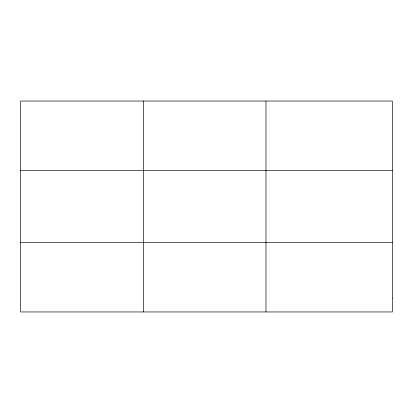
<?xml version="1.0" encoding="UTF-8"?>
<svg xmlns="http://www.w3.org/2000/svg" width="413" height="413" viewBox="0 0 413 413"><rect width="100%" height="100%" fill="white"/><g stroke="black" fill="none" stroke-linecap="round" stroke-linejoin="round"><path stroke-width="0.62" d="M143.311 101.046L143.311 311.954M265.972 101.046L265.972 311.954M20.65 170.646L392.35 170.646M20.65 242.354L392.35 242.354M392.35 298.031L392.35 311.954L20.65 311.954L20.65 101.046L392.35 101.046L392.35 298.031"/></g></svg>
